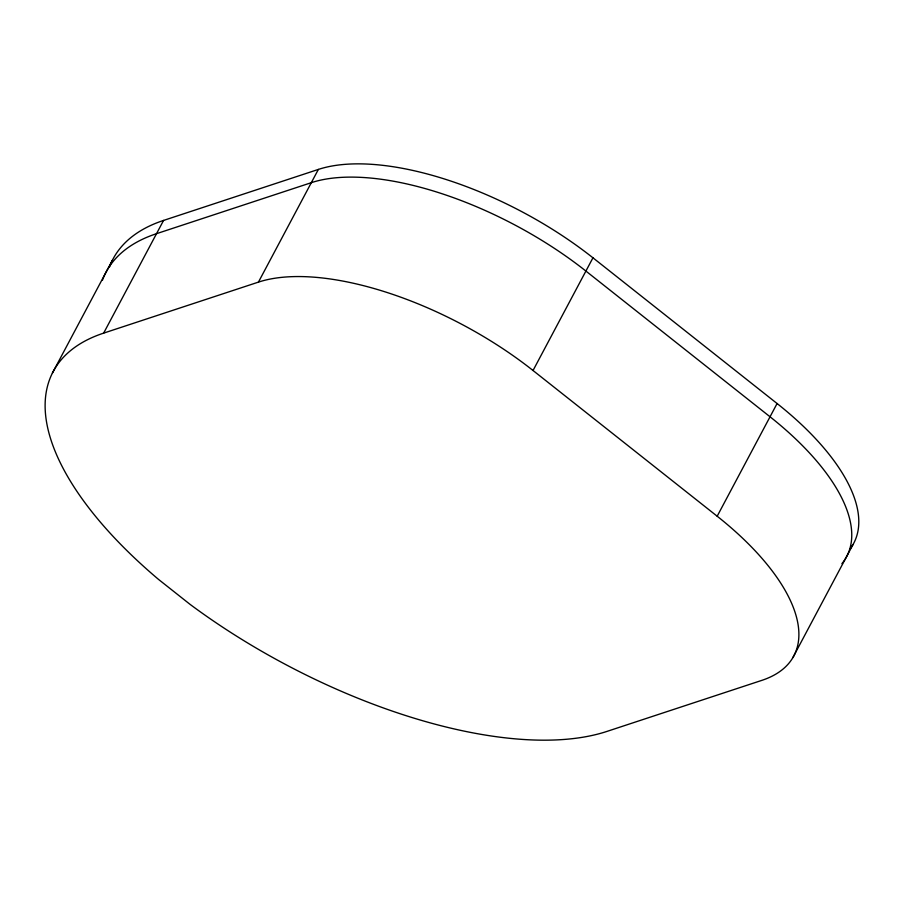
<?xml version="1.0" encoding="UTF-8"?>
<svg xmlns="http://www.w3.org/2000/svg" width="904" height="904" viewBox="0 0 904 904"><rect width="100%" height="100%" fill="white"/><g stroke="black" fill="none" stroke-linecap="round" stroke-linejoin="round"><path stroke-width="1.36" d="M52.409 373.069L112.322 260.375M103.644 333.124L258.442 282.116A217.005 94.784 28 0 1 533.032 370.504L717.177 516.218A217.005 94.784 28 0 1 761.767 680.396L606.968 731.404A342.198 149.476 28 0 1 190.055 604.358L158.595 579.464A342.198 149.476 28 0 1 103.644 333.124L163.567 220.429L318.366 169.421A217.005 94.784 28 0 1 592.956 257.809L777.09 403.523A217.005 94.784 28 0 1 849.805 549.304M258.442 282.116L318.366 169.421M533.032 370.504L592.956 257.809M717.177 516.218L777.09 403.523M792.887 657.581L852.811 544.886M109.474 266.974A342.198 149.476 28 0 1 163.567 220.429M102.423 280.229A342.198 149.476 28 0 1 156.516 233.684L311.315 182.676A217.005 94.784 28 0 1 585.905 271.064L770.038 416.778A217.005 94.784 28 0 1 841.918 563.621"/></g></svg>
